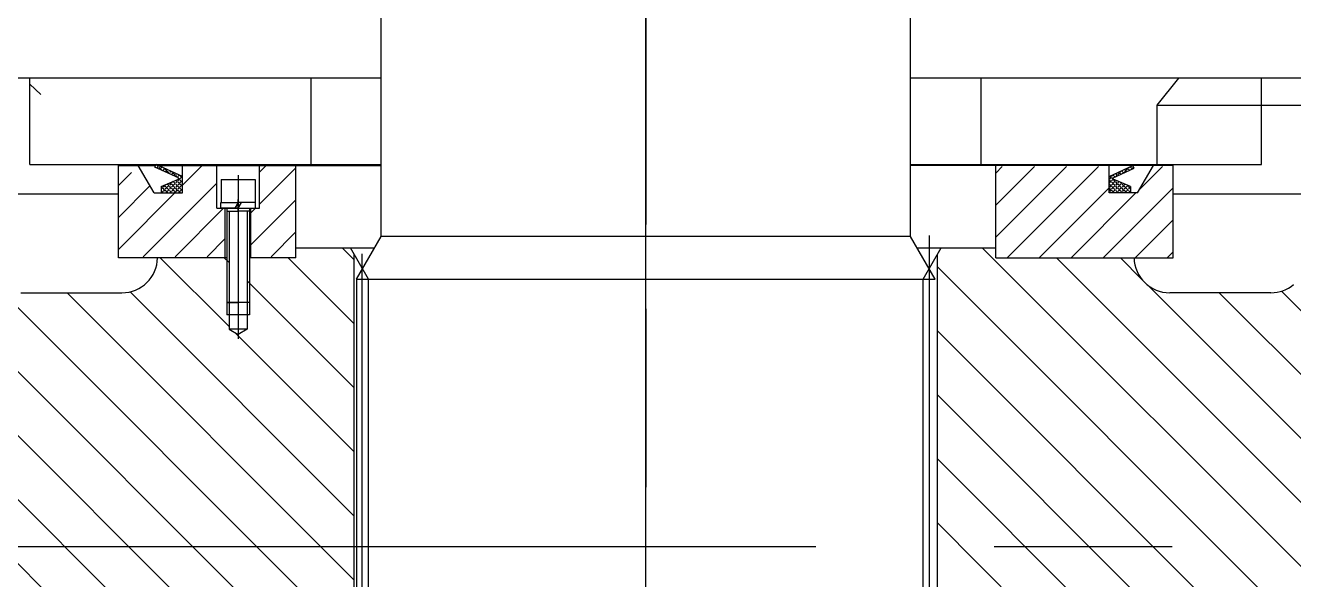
# Model space of a CAD drawing. Header units: millimetres. Extents: x -254 to 20771, y -723 to 14152.
# Drawn here: x 3219 to 4108, y 4179 to 4567 of the extents above; entities that cross this region are included whole.
import ezdxf

# ---------------------------------------------------------------- set-up
doc = ezdxf.new("R2010")
doc.units = ezdxf.units.MM
doc.header["$LTSCALE"] = 500
doc.linetypes.add('F', pattern=[0.75, 0.5, -0.25])
doc.linetypes.add('G', pattern=[2, 1.25, -0.25, 0.25, -0.25])
for name, color, linetype in [('01', 7, 'Continuous'), ('02', 1, 'Continuous'), ('04', 2, 'F'), ('05', 4, 'G'), ('11', 3, 'Continuous')]:
    doc.layers.add(name, color=color, linetype=linetype)
pattern_1 = [(135, (24573.44724417017, 15147.26213361232), (-1.48174225997641, -1.48174225997641), [1.524, -0.5715]), (225, (24573.44724417017, 15147.26213361232), (1.48174225997641, -1.48174225997641), [1.524, -0.5715])]

# ---------------------------------------------------------------- blocks, each defined once
blk = doc.blocks.new('*U245')
at = {"layer": '01'}
for p, q in [((-12.20000000008514, 4.099999999890024), (-12.20000000008514, -3.503246160812043e-46)), ((7.5313290758056e-16, 4.099999999890022), (-12.20000000008514, 4.099999999890024)), ((-12.20000000008514, -3.503246160812043e-46), (0, 0)), ((0, 0), (-2.367136103524744, 4.099999999890023)), ((7.5313290758056e-16, 4.099999999890022), (2.367136103524744, -2.898809912738745e-16)), ((7.5313290758056e-16, 4.099999999890022), (12.20000000008514, 4.099999999890015)), ((12.20000000008514, -2.988039503347544e-15), (0, 0)), ((12.20000000008514, 4.099999999890015), (12.20000000008514, -2.988039503347544e-15))]:
    blk.add_line(p, q, dxfattribs=at)
at = {"layer": '05'}
blk.add_line((1.138273874360058e-15, 6.196679016116218), (0, -2.095679016226192), dxfattribs=at)
blk = doc.blocks.new('GOLHJGOUYGPY7U')
at = {"layer": '02', "linetype": 'Continuous'}
h = blk.add_hatch(dxfattribs=at)
h.set_pattern_fill('ANSI31', color=1, scale=5, angle=180, style=0)
h.set_pattern_definition([(225, (24573.44724417017, 15148.01213361232), (11.22532015133644, -11.22532015133644), [])])
h.paths.add_polyline_path([(22990.74709953562, 16366.05608461362), (22990.74709953562, 16400.05608461371), (22987.54709953553, 16400.05608461371), (22984.74709953562, 16400.05608461371), (22984.74709953562, 16430.05608461362), (22960.74709953561, 16430.05608461362), (22960.74709953562, 16411.55608461362), (22940.74709953561, 16411.55608461362), (22934.28026107034, 16422.75697739981), (22915.74709953561, 16427.60384119207), (22915.74709953561, 16366.05608461362)])
h.paths.add_polyline_path([(23014.74709953562, 16400.05608461371), (23008.74709953562, 16400.05608461371), (23008.74709953562, 16366.05608461362), (23040.24709953562, 16366.05608461362), (23040.24709953562, 16373.05608461362), (23040.24709953562, 16430.05608461362), (23014.74709953562, 16430.05608461362)])
h.paths.add_polyline_path([(22947.51777493148, 16377.71240692961), (22947.51777493148, 16387.194281377), (22935.21008262379, 16387.194281377), (22935.21008262379, 16377.71240692961)], flags=24)
h = blk.add_hatch(dxfattribs=at)
h.set_pattern_fill('ANGLE', color=1, scale=0.3, angle=135, style=0)
h.set_pattern_definition(pattern_1)
h.paths.add_polyline_path([(22945.74709953561, 16415.42750787324), (22945.74709953561, 16410.80608461362), (22960.74709953562, 16410.80608461362), (22960.74709953562, 16422.24406143358), (22942.2357796129, 16430.80608461362), (22941.39618116311, 16428.99085062233), (22957.89128030991, 16421.36138811822), (22957.89128030991, 16420.55874346072)])
h.paths.add_polyline_path([(22955.74826601888, 16411.06763970673), (22955.74826601888, 16420.54951415411), (22943.44057371119, 16420.54951415411), (22943.44057371119, 16411.06763970673)], flags=24)
h = blk.add_hatch(dxfattribs=at)
h.set_pattern_fill('ANSI31', color=1, scale=5, angle=180, style=0)
h.set_pattern_definition([(225, (24573.44724417017, 15147.26213361232), (11.22532015133644, -11.22532015133644), [])])
h.paths.add_polyline_path([(23531.24709953562, 16429.30608461362), (23531.24709953562, 16365.30608461362), (23655.74709953562, 16365.30608461362), (23655.74709953562, 16429.30608461362), (23641.42807951563, 16429.30608461362), (23630.74709953562, 16410.80608461361), (23610.74709953562, 16410.80608461361), (23610.74709953562, 16419.08786468902), (23610.74709953562, 16429.30608461362)])
at = {"layer": '02'}
h = blk.add_hatch(dxfattribs=at)
h.set_pattern_fill('ANGLE', color=256, scale=0.3, angle=135, style=0)
h.set_pattern_definition(pattern_1)
h.paths.add_polyline_path([(23610.74709953562, 16422.32188847847), (23610.74709953562, 16410.80608461361), (23625.74709953562, 16410.80608461361), (23625.74709953562, 16415.42750787324), (23613.60291876132, 16420.55874346072), (23613.60291876132, 16421.44124004253), (23628.27349299443, 16428.24154584124), (23627.43239309338, 16430.05608461362)])
at = {"layer": '02', "linetype": 'Continuous'}
h = blk.add_hatch(dxfattribs=at)
h.set_pattern_fill('ANSI31', color=1, scale=10, angle=89.99999999999999, style=0)
h.set_pattern_definition([(135, (24722.93935734755, 13527.5288786795), (-22.45064030267289, -22.45064030267288), [])])
h.paths.add_polyline_path([(22680.52332736011, 16110.33003326056, 0.4014906669060126), (22668.66872513526, 16096.81245014962), (22670.78948634673, 16048.23903257787, 0.4014906669060212), (22683.7771132273, 16035.80608461362), (22739.54709953562, 16035.80608461362), (22727.06864555782, 16114.40222094307)])
h.paths.add_polyline_path([(22683.7771132273, 16289.80608461362, 0.4014906669060221), (22670.78948634673, 16277.37313664937), (22669.729105741, 16253.08642786349), (22668.66872513526, 16228.79971907762, 0.4014906669060083), (22680.5233273601, 16215.28213596667), (22727.06864555782, 16211.20994828417), (22739.54709953562, 16289.80608461362)])
h.paths.add_polyline_path([(22847.0325246483, 16340.80608461362, 0.3062164867364503), (22834.97050041393, 16332.65454533528), (22821.0236986573, 16297.95762389196), (22817.74709953562, 16289.80608461362), (22808.96167442293, 16289.80608461362), (22790.54709953562, 16289.80608461362), (22806.7971251594, 16187.45452475245, -0.1478223687281251), (22814.24709953562, 16162.80608461362), (22825.82199750172, 16162.80608461362), (23081.24709953562, 16162.80608461362), (23081.24709953562, 16366.75612155187), (23078.04282686792, 16372.30608461362), (23039.87709953562, 16372.30608461362), (23039.87709953562, 16365.25608461362), (23007.74709953562, 16365.25608461362), (23007.74709953562, 16325.25608461362), (23006.14709953561, 16325.25608461362), (23006.14709953561, 16315.25608461362), (22999.74709953562, 16311.56104289081), (22993.34709953561, 16315.25608461362), (22993.34709953561, 16325.25608461362), (22991.74709953562, 16325.25608461362), (22991.74709953562, 16365.25608461362), (22943.24104880339, 16365.25608461362, -0.4077839757186614), (22918.24709953562, 16340.80608461362)])
h.paths.add_polyline_path([(23531.61709953562, 16365.25608461362), (23531.61709953562, 16372.30608461362), (23493.45137220332, 16372.30608461362), (23490.24709953562, 16366.75612155187), (23490.24709953562, 16162.80608461362), (23757.24709953562, 16162.80608461362, -0.3888787318529872), (23797.86866898335, 16207.1367486787), (23916.85312419134, 16217.54653964521, 0.3888787318530303), (23928.72009953562, 16230.4970707204), (23921.41230267684, 16397.87313664937, 0.4014906669059829), (23908.42467579628, 16410.30608461362), (23826.24176808874, 16410.30608461362, 0.1697513580774443), (23810.66634070957, 16404.86129010873), (23740.18247820111, 16346.544284819, -0.1745446098834851), (23724.24563194246, 16340.80608461362), (23653.24709953562, 16340.80608461362, -0.4077839757186612), (23628.25315026785, 16365.25608461362)])
h.paths.add_polyline_path([(23490.24709953562, 16162.80608461362), (23490.24709953562, 15958.85604767537), (23493.45137220332, 15953.30608461362), (23531.61709953562, 15953.30608461362), (23531.61709953562, 15960.35608461362), (23628.25315026785, 15960.35608461362, -0.4077839757186614), (23653.24709953562, 15984.80608461362), (23724.24563194246, 15984.80608461362, -0.174544609883474), (23740.18247820111, 15979.06788440824), (23810.66634070957, 15920.75087911851, 0.1697513580774518), (23826.24176808874, 15915.30608461362), (23908.42467579628, 15915.30608461362, 0.4014906669060094), (23921.41230267684, 15927.73903257787), (23928.72009953562, 16095.11509850683, 0.3888787318530281), (23916.85312419134, 16108.06562958203), (23797.86866898335, 16118.47542054853, -0.3888787318529865), (23757.24709953562, 16162.80608461362), (23745.67220156952, 16162.80608461362)])
h.paths.add_polyline_path([(22814.24709953562, 16162.80608461362, -0.1478223687281251), (22806.7971251594, 16138.1576444748), (22790.54709953562, 16035.80608461362), (22808.96167442293, 16035.80608461362), (22817.74709953562, 16035.80608461362), (22821.0236986573, 16027.65454533528), (22834.97050041393, 15992.95762389196, 0.3062164867364681), (22847.0325246483, 15984.80608461362), (22918.24709953562, 15984.80608461362, -0.4077839757186614), (22943.24104880339, 15960.35608461362), (22991.74709953562, 15960.35608461362), (22991.74709953562, 16000.35608461362), (22993.34709953561, 16000.35608461362), (22993.34709953561, 16010.35608461362), (22999.74709953562, 16014.05112633644), (23006.14709953561, 16010.35608461362), (23006.14709953561, 16000.35608461362), (23007.74709953562, 16000.35608461362), (23007.74709953562, 15960.35608461362), (23039.87709953562, 15960.35608461362), (23039.87709953562, 15953.30608461362), (23078.04282686792, 15953.30608461362), (23081.24709953562, 15958.85604767537), (23081.24709953562, 16162.80608461362)])
h.paths.add_polyline_path([(22991.74709953562, 16000.35608461362), (22991.74709953562, 15960.35608461362), (22993.34709953561, 15960.35608461362), (22993.34709953561, 16000.35608461362)], flags=16)
h.paths.add_polyline_path([(23006.14709953561, 16000.35608461362), (23006.14709953561, 15960.35608461362), (23007.74709953562, 15960.35608461362), (23007.74709953562, 16000.35608461362)], flags=16)
h.paths.add_polyline_path([(22991.74709953562, 16365.25608461362), (22991.74709953562, 16325.25608461362), (22993.34709953561, 16325.25608461362), (22993.34709953561, 16365.25608461362)], flags=16)
h.paths.add_polyline_path([(23006.14709953561, 16365.25608461362), (23006.14709953561, 16325.25608461362), (23007.74709953562, 16325.25608461362), (23007.74709953562, 16365.25608461362)], flags=17)
for p, q in [((22915.74709953561, 16430.05608461362), (22941.88888282694, 16430.05608461362)), ((22943.85729939276, 16430.05608461362), (23100.0676076113, 16430.05608461362)), ((22689.03825684777, 16410.30608461362), (22915.74709953561, 16410.30608461362)), ((23655.74709953562, 16410.30608461362), (23908.42467579628, 16410.30608461362))]:
    blk.add_line(p, q)
at = {"layer": '01', "color": 7, "linetype": 'Continuous'}
for p, q in [((23100.0676076113, 16380.30561347618), (23100.0676076113, 16538.90608461362)), ((23471.42659145993, 16380.30561347618), (23471.42659145993, 16538.90608461362)), ((22915.74709953561, 16365.30608461362), (22915.74709953561, 16430.05608461362)), ((22960.74709953562, 16410.80608461362), (22960.74709953561, 16429.30608461362)), ((22984.74709953562, 16400.05608461371), (22984.74709953562, 16430.05608461362)), ((23014.74709953562, 16400.05608461371), (23014.74709953562, 16430.05608461362)), ((23040.24709953562, 16365.30608461362), (23040.24709953562, 16430.05608461362)), ((23531.24709953562, 16365.30608461362), (23531.24709953562, 16430.05608461362)), ((23610.74709953562, 16410.80608461361), (23610.74709953562, 16430.05608461362)), ((23610.74709953562, 16422.32188847847), (23627.43239309338, 16430.05608461362)), ((23613.60291876132, 16421.44124004253), (23628.27349299443, 16428.24154584124)), ((23628.27349299443, 16428.24154584124), (23627.43239309338, 16430.05608461362)), ((23655.74709953562, 16365.30608461362), (23655.74709953562, 16430.05608461362)), ((22945.74709953561, 16415.42750787324), (22957.89128030991, 16420.55874346072)), ((22945.74709953561, 16415.42750787324), (22945.74709953561, 16410.80608461362)), ((22957.89128030991, 16420.55874346072), (22957.89128030991, 16421.36138811822)), ((22960.74709953561, 16410.80608461362), (22960.74709953561, 16419.08786468902)), ((23610.74709953562, 16410.80608461361), (23610.74709953562, 16419.08786468902)), ((23613.60291876132, 16420.55874346072), (23613.60291876132, 16421.44124004253)), ((23625.74709953562, 16415.42750787324), (23613.60291876132, 16420.55874346072)), ((23625.74709953562, 16415.42750787324), (23625.74709953562, 16410.80608461361)), ((22940.74709953561, 16410.80608461362), (22960.74709953561, 16410.80608461362)), ((23630.74709953562, 16410.80608461361), (23610.74709953562, 16410.80608461361)), ((22984.74709953562, 16400.05608461371), (23014.74709953562, 16400.05608461371)), ((22990.74709953562, 16365.30608461362), (22990.74709953562, 16400.05608461371)), ((23008.74709953562, 16365.30608461362), (23008.74709953562, 16400.05608461371)), ((23082.74709953561, 16350.30561347618), (23100.0676076113, 16380.30561347618)), ((23471.42659145993, 16380.30561347618), (23100.0676076113, 16380.30561347618)), ((23488.74709953562, 16350.30561347618), (23471.42659145993, 16380.30561347618)), ((22991.74709953562, 16365.80608461362), (22991.74709953302, 16334.05608461362)), ((23007.74709953562, 16365.80608461362), (23007.74709953562, 16334.05608461362)), ((23082.74709953561, 16350.30561347618), (23082.74709953561, 15953.30608461362)), ((23082.74709953561, 16350.30561347618), (23488.74709953562, 16350.30561347618)), ((23091.24709953562, 16350.30561347618), (23480.24709953562, 16350.30561347618)), ((22847.24856712878, 16340.80608461362), (22918.24709953562, 16340.80608461362)), ((23724.24563194246, 16340.80608461362), (23653.24709953562, 16340.80608461362)), ((22993.3470995358, 16334.05608461362), (22993.3470995358, 16325.30608461362)), ((23006.14709953543, 16334.05608461362), (23006.14709953552, 16325.30608461362))]:
    blk.add_line(p, q, dxfattribs=at)
at = {"layer": '01'}
for p, q in [((22940.74709953561, 16410.80608461362), (22929.63310685371, 16430.05608461362)), ((22941.39618116311, 16428.99085062233), (22942.2357796129, 16430.80608461362)), ((22957.89128030991, 16421.36138811822), (22941.39618116311, 16428.99085062233)), ((22942.2357796129, 16430.80608461362), (22942.2357796129, 16430.80608461362)), ((22960.74709953562, 16422.24406143358), (22942.2357796129, 16430.80608461362)), ((23655.74709953562, 16430.05608461362), (23471.42659145993, 16430.05608461362)), ((23630.74709953562, 16410.80608461361), (23641.86109221752, 16430.05608461362)), ((22987.74709953149, 16420.15608461362), (23011.74709953974, 16420.15608461362)), ((22987.74709953149, 16420.15608461362), (22987.74709953149, 16404.1560846136)), ((23011.74709953974, 16420.15608461362), (23011.74709953974, 16404.1560846136)), ((23655.74709953562, 16410.30608461362), (23908.42467579628, 16410.30608461362)), ((22987.74709953149, 16404.1560846136), (22999.74709953562, 16404.1560846136)), ((22991.74709953302, 16400.05608461371), (22991.74709953302, 16334.05608461362)), ((22991.74709953302, 16398.15608460636), (22999.74709953562, 16398.15608460636)), ((23011.74709953974, 16404.1560846136), (22999.74709953562, 16404.1560846136)), ((23007.74709953821, 16398.15608460636), (22999.74709953562, 16398.15608460636)), ((23007.74709953821, 16400.05608461371), (23007.74709953821, 16334.05608461362)), ((23040.24709953562, 16372.30608461362), (23095.44907746911, 16372.30608461362)), ((23040.24709953562, 16365.30608461362), (23040.24709953562, 16372.30608461362)), ((23091.24709953562, 16350.30561347618), (23078.54512160211, 16372.30608461362)), ((23476.04512160212, 16372.30608461362), (23531.24709953562, 16372.30608461362)), ((23480.24709953562, 16350.30561347618), (23492.94907746911, 16372.30608461362)), ((22991.74709953302, 16365.30608461362), (22915.74709953561, 16365.30608461362)), ((23040.24709953562, 16365.30608461362), (23007.74709953821, 16365.30608461362)), ((23081.24709953562, 15953.30608461362), (23081.24709953562, 16367.62612155186)), ((23490.24709953562, 15958.85604767537), (23490.24709953562, 16367.62612155186)), ((23531.24709953562, 16365.30608461362), (23655.74709953562, 16365.30608461362)), ((23091.24709953562, 15975.30655575106), (23091.24709953562, 16350.30561347618)), ((23480.24709953562, 15975.30655575106), (23480.24709953562, 16350.30561347618)), ((22991.74709953302, 16334.05608461362), (22999.74709953562, 16334.05608461362)), ((23007.74709953562, 16334.05608461362), (22991.74709953562, 16334.05608461362)), ((23007.74709953821, 16334.05608461362), (22999.74709953562, 16334.05608461362)), ((23007.74709953562, 16325.30608461362), (22991.74709953562, 16325.30608461362)), ((22993.34709953561, 16325.30608461362), (22993.34709953561, 16315.30608461362)), ((23006.14709953552, 16325.30608461362), (23006.14709953561, 16315.30608461362)), ((22993.34709953561, 16315.30608461362), (22999.74709953562, 16311.6110428908)), ((23006.14709953561, 16315.30608461362), (22993.34709953561, 16315.30608461362)), ((23006.14709953561, 16315.30608461362), (22999.74709953562, 16311.6110428908))]:
    blk.add_line(p, q, dxfattribs=at)
for centre, start, end in [((22918.24709953562, 16365.80608461362), 270, 358.8540080015866), ((23653.24709953561, 16365.80608461362), 181.1459919984134, 270), ((23724.24563194246, 16365.80608461362), 270, 309.6037077600598)]:
    blk.add_arc(centre, 25, start, end, dxfattribs=at)
at = {"layer": '02', "color": 1, "linetype": 'Continuous'}
for p, q in [((22993.3470995358, 16398.15608460636), (22993.3470995358, 16334.05608461362)), ((23006.14709953543, 16398.15608460636), (23006.14709953543, 16334.05608461363)), ((22991.74709953562, 16334.05608461362), (22991.74709953562, 16325.30608461362)), ((23007.74709953562, 16334.05608461362), (23007.74709953562, 16325.30608461362))]:
    blk.add_line(p, q, dxfattribs=at)
at = {"layer": '05', "color": 4, "linetype": 'G'}
for p, q in [((23285.74709953562, 16366.52455937862), (23285.74709953562, 17425.46273050097)), ((23285.74709953562, 16425.0829728394), (23285.74709953562, 16636.42464599107)), ((23484.71409953562, 15946.38212171758), (23484.71409953562, 16380.99212655013)), ((23086.78009953562, 15945.80323821991), (23086.78009953562, 16368.08760110462)), ((23285.74709953562, 15822.30249661748), (23285.74709953562, 16366.52455937862)), ((22780.01409411075, 16162.80608461362), (23862.97594447242, 16162.80608461362))]:
    blk.add_line(p, q, dxfattribs=at)
at = {"layer": '05'}
for p, q in [((22999.74709953562, 16423.30854411749), (22999.74709953562, 16333.61385567384)), ((22999.74709953562, 16368.80608461362), (22999.74709953562, 16308.6110428908))]:
    blk.add_line(p, q, dxfattribs=at)
at = {"layer": '11', "xscale": -1, "rotation": 180}
blk.add_blockref('*U245', (22999.74709953562, 16404.15608461361), dxfattribs=at)

msp = doc.modelspace()

# ---------------------------------------------------------------- linework, layer by layer
for p, q in [((3221.93187392316, 4469.86864842559), (3221.93187392316, 4530.368648425592)), ((3468.252381998849, 4530.368648425592), (3221.93187392316, 4530.368648425592)), ((4085.931873923158, 4530.368648425592), (3839.611365847477, 4530.368648425592)), ((4085.931873923158, 4469.86864842559), (4085.931873923158, 4530.368648425592)), ((3221.93187392316, 4469.86864842559), (3468.252381998849, 4469.86864842559)), ((3839.611365847477, 4469.86864842559), (4085.931873923158, 4469.86864842559))]:
    msp.add_line(p, q)
at = {"layer": '01', "color": 7, "linetype": 'Continuous'}
for p, q in [((3468.252381998849, 4530.368648425592), (3094.931873923146, 4530.368648425592)), ((4429.931873923158, 4530.368648425592), (3839.611365847477, 4530.368648425592)), ((4027.57270665465, 4530.368648425592), (4012.431873923158, 4511.368648425592)), ((4012.431873923158, 4511.368648425592), (4012.431873923158, 4469.86864842559))]:
    msp.add_line(p, q, dxfattribs=at)
at = {"layer": '01'}
msp.add_line((4012.431873923158, 4511.368648425592), (4358.431873923158, 4511.368648425592), dxfattribs=at)
at = {"layer": '02'}
msp.add_line((3229.468885428309, 4518.905659930741), (3221.93187392316, 4526.110960802496), dxfattribs=at)
at = {"layer": '04', "color": 2, "linetype": 'F'}
for p, q in [((3418.93187392316, 4530.368648425592), (3418.93187392316, 4469.86864842559)), ((3888.931873923158, 4530.368648425592), (3888.931873923158, 4469.86864842559))]:
    msp.add_line(p, q, dxfattribs=at)
at = {"layer": '04'}
msp.add_line((4018.239043723644, 4530.368648425592), (3983.289023117219, 4530.368648425592), dxfattribs=at)
at = {"layer": '05', "color": 4, "linetype": 'G'}
for p, q in [((3653.93187392316, 5118.519479000399), (3653.93187392316, 4143.297129678791)), ((3653.93187392316, 4464.145536651376), (3653.93187392316, 4675.487209803043)), ((3653.93187392316, 4556.837538259002), (3653.93187392316, 4427.821068033561)), ((3148.198868498293, 4201.868648425592), (12317.92153955073, 4201.868648425592))]:
    msp.add_line(p, q, dxfattribs=at)

# ---------------------------------------------------------------- block references
at = {"layer": '01', "color": 7, "linetype": 'Continuous'}
msp.add_blockref('GOLHJGOUYGPY7U', (-19631.81522561245, -11960.93743618803), dxfattribs=at)

doc.saveas('drawing.dxf')
